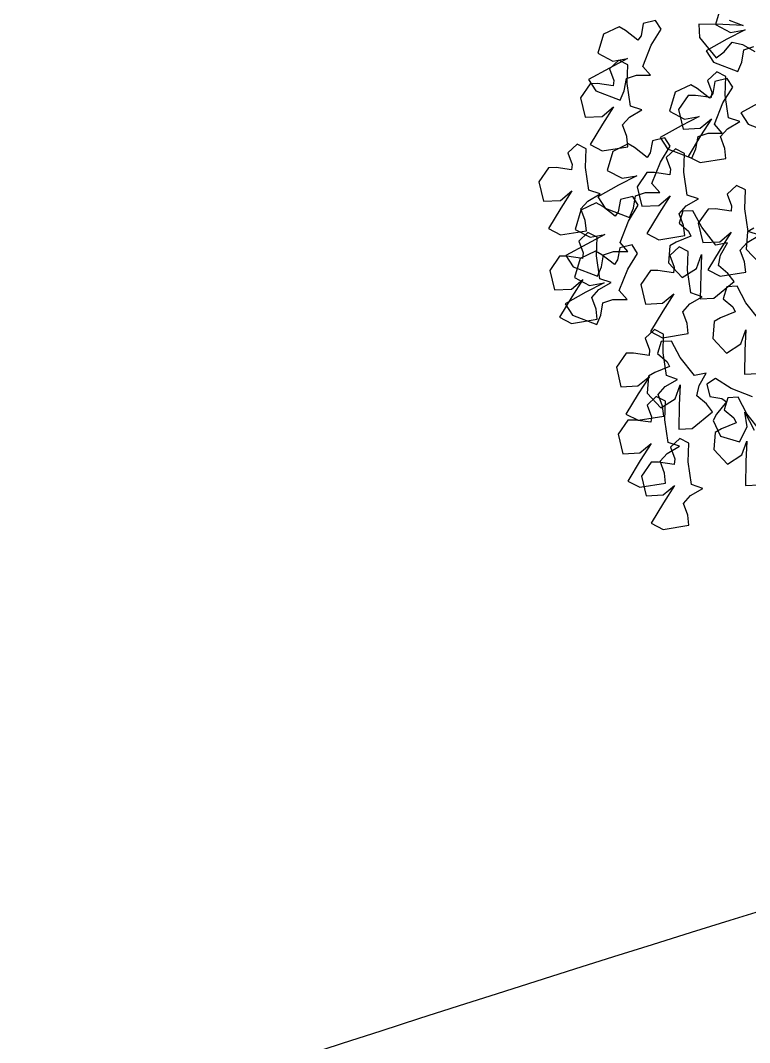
# Model space of a CAD drawing. Header units: millimetres. Extents: x 441156 to 441876, y 4514765 to 4515211.
# Drawn here: x 441437.473 to 441440.216, y 4514832.866 to 4514836.707 of the extents above; entities that cross this region are included whole.
import ezdxf

# ---------------------------------------------------------------- set-up
doc = ezdxf.new("R2010")
doc.units = ezdxf.units.MM
doc.layers.add('01_piscinas', color=254, linetype='Continuous')

msp = doc.modelspace()

# ---------------------------------------------------------------- linework, layer by layer
at = {"layer": '01_piscinas'}
for p, q in [((441440.10865426, 4514836.76305686, 0.00000053), (441440.08697664, 4514836.69099932, 0.00000053)), ((441439.72464404, 4514836.68290432, 0.00000053), (441439.66663259, 4514836.65520736, 0.00000053)), ((441439.74888777, 4514836.66924075, 0.00000053), (441439.72464404, 4514836.68290432, 0.00000053)), ((441439.815579, 4514836.69540465, 0.00000053), (441439.80743748, 4514836.64930944, 0.00000053)), ((441439.86184991, 4514836.70620369, 0.00000053), (441439.815579, 4514836.69540465, 0.00000053)), ((441439.84560259, 4514836.61421544, 0.00000053), (441439.88265549, 4514836.67417579, 0.00000053)), ((441439.88265549, 4514836.67417579, 0.00000053), (441439.86184991, 4514836.70620369, 0.00000053)), ((441440.02530577, 4514836.69315222, 0.00000053), (441440.02798788, 4514836.64211224, 0.00000053)), ((441440.11503934, 4514836.69126299, 0.00000053), (441440.02530577, 4514836.69315222, 0.00000053)), ((441440.08697664, 4514836.69099932, 0.00000053), (441440.14388376, 4514836.66176811, 0.00000053)), ((441440.19195006, 4514836.68780865, 0.00000053), (441440.11503934, 4514836.69126299, 0.00000053)), ((441440.19887016, 4514836.67123626, 0.00000053), (441440.13053635, 4514836.63577245, 0.00000053)), ((441440.13959637, 4514836.70710219, 0.00000053), (441440.19195006, 4514836.68780865, 0.00000053)), ((441440.14388376, 4514836.66176811, 0.00000053), (441440.19887016, 4514836.67123626, 0.00000053)), ((441439.66663259, 4514836.65520736, 0.00000053), (441439.64495497, 4514836.58314982, 0.00000053)), ((441439.79550825, 4514836.63244485, 0.00000053), (441439.74888777, 4514836.66924075, 0.00000053)), ((441439.80743748, 4514836.64930944, 0.00000053), (441439.79550825, 4514836.63244485, 0.00000053)), ((441440.02798788, 4514836.64211224, 0.00000053), (441440.08964204, 4514836.56595396, 0.00000053)), ((441440.13053635, 4514836.63577245, 0.00000053), (441440.05188019, 4514836.59254178, 0.00000053)), ((441439.8137556, 4514836.53415554, 0.00000053), (441439.84560259, 4514836.61421544, 0.00000053)), ((441440.12027155, 4514836.58902582, 0.00000053), (441440.15036991, 4514836.62487468, 0.00000053)), ((441440.15036991, 4514836.62487468, 0.00000053), (441440.18909084, 4514836.61675901, 0.00000053)), ((441440.18618616, 4514836.54984856, 0.00000053), (441440.19432767, 4514836.59594377, 0.00000053)), ((441440.18909084, 4514836.61675901, 0.00000053), (441440.23537205, 4514836.59023281, 0.00000053)), ((441440.19432767, 4514836.59594377, 0.00000053), (441440.23191882, 4514836.60827586, 0.00000053)), ((441439.64495497, 4514836.58314982, 0.00000053), (441439.70186209, 4514836.55391861, 0.00000053)), ((441439.75684848, 4514836.56338676, 0.00000053), (441439.68851467, 4514836.52792295, 0.00000053)), ((441439.72342366, 4514836.55769711, 0.00000053), (441439.68875139, 4514836.52520941, 0.00000053)), ((441439.70186209, 4514836.55391861, 0.00000053), (441439.75684848, 4514836.56338676, 0.00000053)), ((441439.75745577, 4514836.54036293, 0.00000053), (441439.72342366, 4514836.55769711, 0.00000053)), ((441440.05188019, 4514836.59254178, 0.00000053), (441440.07972295, 4514836.54968092, 0.00000053)), ((441440.08964204, 4514836.56595396, 0.00000053), (441440.12027155, 4514836.58902582, 0.00000053)), ((441439.68851467, 4514836.52792295, 0.00000053), (441439.60985851, 4514836.48469228, 0.00000053)), ((441439.68875139, 4514836.52520941, 0.00000053), (441439.70474824, 4514836.48121904, 0.00000053)), ((441439.7553472, 4514836.46990929, 0.00000053), (441439.75745577, 4514836.54036293, 0.00000053)), ((441439.84324095, 4514836.5005946, 0.00000053), (441439.8137556, 4514836.53415554, 0.00000053)), ((441440.07972295, 4514836.54968092, 0.00000053), (441440.17119615, 4514836.51455299, 0.00000053)), ((441440.17119615, 4514836.51455299, 0.00000053), (441440.18618616, 4514836.54984856, 0.00000053)), ((441439.60985851, 4514836.48469228, 0.00000053), (441439.63770127, 4514836.44183142, 0.00000053)), ((441439.70474824, 4514836.48121904, 0.00000053), (441439.70284952, 4514836.46064925, 0.00000053)), ((441439.74416448, 4514836.44199906, 0.00000053), (441439.75230599, 4514836.48809427, 0.00000053)), ((441439.75230599, 4514836.48809427, 0.00000053), (441439.78989714, 4514836.50042635, 0.00000053)), ((441439.78989714, 4514836.50042635, 0.00000053), (441439.84324095, 4514836.5005946, 0.00000053)), ((441440.09205853, 4514836.51368919, 0.00000053), (441440.05738626, 4514836.4812015, 0.00000053)), ((441440.05738626, 4514836.4812015, 0.00000053), (441440.0733831, 4514836.43721112, 0.00000053)), ((441440.08531661, 4514836.47763678, 0.00000053), (441440.07717509, 4514836.43154158, 0.00000053)), ((441440.13158752, 4514836.48843582, 0.00000053), (441440.08531661, 4514836.47763678, 0.00000053)), ((441440.12609063, 4514836.49635501, 0.00000053), (441440.09205853, 4514836.51368919, 0.00000053)), ((441440.12398206, 4514836.42590138, 0.00000053), (441440.12609063, 4514836.49635501, 0.00000053)), ((441440.1523931, 4514836.45640793, 0.00000053), (441440.13158752, 4514836.48843582, 0.00000053)), ((441439.61624958, 4514836.46891633, 0.00000053), (441439.57985866, 4514836.41592433, 0.00000053)), ((441439.64407705, 4514836.4692052, 0.00000053), (441439.61624958, 4514836.46891633, 0.00000053)), ((441439.63770127, 4514836.44183142, 0.00000053), (441439.72917448, 4514836.40670349, 0.00000053)), ((441439.70284952, 4514836.46064925, 0.00000053), (441439.64407705, 4514836.4692052, 0.00000053)), ((441439.72917448, 4514836.40670349, 0.00000053), (441439.74416448, 4514836.44199906, 0.00000053)), ((441439.76779684, 4514836.3846519, 0.00000053), (441439.7553472, 4514836.46990929, 0.00000053)), ((441439.99438165, 4514836.46513645, 0.00000053), (441439.9363702, 4514836.4374395, 0.00000053)), ((441440.01862539, 4514836.45147288, 0.00000053), (441439.99438165, 4514836.46513645, 0.00000053)), ((441440.06524586, 4514836.41467698, 0.00000053), (441440.01862539, 4514836.45147288, 0.00000053)), ((441440.11534021, 4514836.39644757, 0.00000053), (441440.1523931, 4514836.45640793, 0.00000053)), ((441439.57985866, 4514836.41592433, 0.00000053), (441439.59711406, 4514836.34268187, 0.00000053)), ((441439.9363702, 4514836.4374395, 0.00000053), (441439.91469258, 4514836.36538196, 0.00000053)), ((441439.98488444, 4514836.42490842, 0.00000053), (441439.94849353, 4514836.37191642, 0.00000053)), ((441440.01271191, 4514836.42519728, 0.00000053), (441439.98488444, 4514836.42490842, 0.00000053)), ((441440.07148438, 4514836.41664134, 0.00000053), (441440.01271191, 4514836.42519728, 0.00000053)), ((441440.07717509, 4514836.43154158, 0.00000053), (441440.06524586, 4514836.41467698, 0.00000053)), ((441440.0733831, 4514836.43721112, 0.00000053), (441440.07148438, 4514836.41664134, 0.00000053)), ((441440.1364317, 4514836.34064398, 0.00000053), (441440.12398206, 4514836.42590138, 0.00000053)), ((441440.26096362, 4514836.4024059, 0.00000053), (441440.18230746, 4514836.35917522, 0.00000053)), ((441439.66101269, 4514836.34582045, 0.00000053), (441439.70389822, 4514836.38151331, 0.00000053)), ((441439.70389822, 4514836.38151331, 0.00000053), (441439.66245131, 4514836.31663384, 0.00000053)), ((441439.7639994, 4514836.34351233, 0.00000053), (441439.81011237, 4514836.37032994, 0.00000053)), ((441439.81011237, 4514836.37032994, 0.00000053), (441439.76779684, 4514836.3846519, 0.00000053)), ((441439.91469258, 4514836.36538196, 0.00000053), (441439.9715997, 4514836.33615074, 0.00000053)), ((441439.94849353, 4514836.37191642, 0.00000053), (441439.96574893, 4514836.29867395, 0.00000053)), ((441440.08349321, 4514836.31638768, 0.00000053), (441440.11534021, 4514836.39644757, 0.00000053)), ((441439.59711406, 4514836.34268187, 0.00000053), (441439.66101269, 4514836.34582045, 0.00000053)), ((441439.73761056, 4514836.31403685, 0.00000053), (441439.7639994, 4514836.34351233, 0.00000053)), ((441440.02658609, 4514836.34561889, 0.00000053), (441439.95825228, 4514836.31015508, 0.00000053)), ((441439.9715997, 4514836.33615074, 0.00000053), (441440.02658609, 4514836.34561889, 0.00000053)), ((441440.02964755, 4514836.30181254, 0.00000053), (441440.07253308, 4514836.33750539, 0.00000053)), ((441440.07253308, 4514836.33750539, 0.00000053), (441440.03108618, 4514836.27262593, 0.00000053)), ((441440.13263427, 4514836.29950441, 0.00000053), (441440.17874723, 4514836.32632202, 0.00000053)), ((441440.17874723, 4514836.32632202, 0.00000053), (441440.1364317, 4514836.34064398, 0.00000053)), ((441440.18230746, 4514836.35917522, 0.00000053), (441440.21015022, 4514836.31631437, 0.00000053)), ((441439.66245131, 4514836.31663384, 0.00000053), (441439.61594842, 4514836.2398669, 0.00000053)), ((441439.7536074, 4514836.27004648, 0.00000053), (441439.73761056, 4514836.31403685, 0.00000053)), ((441439.95825228, 4514836.31015508, 0.00000053), (441439.87959612, 4514836.26692441, 0.00000053)), ((441439.96574893, 4514836.29867395, 0.00000053), (441440.02964755, 4514836.30181254, 0.00000053)), ((441440.11297856, 4514836.28282673, 0.00000053), (441440.08349321, 4514836.31638768, 0.00000053)), ((441440.10624542, 4514836.27002894, 0.00000053), (441440.13263427, 4514836.29950441, 0.00000053)), ((441440.21015022, 4514836.31631437, 0.00000053), (441440.30162343, 4514836.28118644, 0.00000053)), ((441439.75827347, 4514836.23198461, 0.00000053), (441439.7536074, 4514836.27004648, 0.00000053)), ((441439.85020715, 4514836.2548435, 0.00000053), (441439.84206564, 4514836.20874829, 0.00000053)), ((441439.89647807, 4514836.26564254, 0.00000053), (441439.85020715, 4514836.2548435, 0.00000053)), ((441439.87959612, 4514836.26692441, 0.00000053), (441439.90743888, 4514836.22406355, 0.00000053)), ((441439.91728365, 4514836.23361464, 0.00000053), (441439.89647807, 4514836.26564254, 0.00000053)), ((441440.03108618, 4514836.27262593, 0.00000053), (441439.98458328, 4514836.19585899, 0.00000053)), ((441440.01390209, 4514836.22423119, 0.00000053), (441440.02204361, 4514836.2703264, 0.00000053)), ((441440.02204361, 4514836.2703264, 0.00000053), (441440.05963475, 4514836.28265849, 0.00000053)), ((441440.05963475, 4514836.28265849, 0.00000053), (441440.11297856, 4514836.28282673, 0.00000053)), ((441440.12224227, 4514836.22603856, 0.00000053), (441440.10624542, 4514836.27002894, 0.00000053)), ((441439.56713514, 4514836.24200924, 0.00000053), (441439.53246287, 4514836.20952155, 0.00000053)), ((441439.53246287, 4514836.20952155, 0.00000053), (441439.54845971, 4514836.16553117, 0.00000053)), ((441439.60116724, 4514836.22467506, 0.00000053), (441439.56713514, 4514836.24200924, 0.00000053)), ((441439.59905867, 4514836.15422143, 0.00000053), (441439.60116724, 4514836.22467506, 0.00000053)), ((441439.61594842, 4514836.2398669, 0.00000053), (441439.66149138, 4514836.21666969, 0.00000053)), ((441439.66149138, 4514836.21666969, 0.00000053), (441439.75827347, 4514836.23198461, 0.00000053)), ((441439.70126074, 4514836.21464622, 0.00000053), (441439.67958312, 4514836.14258867, 0.00000053)), ((441439.7592722, 4514836.24234317, 0.00000053), (441439.70126074, 4514836.21464622, 0.00000053)), ((441439.78351593, 4514836.2286796, 0.00000053), (441439.7592722, 4514836.24234317, 0.00000053)), ((441439.83013641, 4514836.1918837, 0.00000053), (441439.78351593, 4514836.2286796, 0.00000053)), ((441439.84206564, 4514836.20874829, 0.00000053), (441439.83013641, 4514836.1918837, 0.00000053)), ((441439.88023075, 4514836.1736543, 0.00000053), (441439.91728365, 4514836.23361464, 0.00000053)), ((441439.93691131, 4514836.22368165, 0.00000053), (441439.90223904, 4514836.19119395, 0.00000053)), ((441439.90743888, 4514836.22406355, 0.00000053), (441439.99891209, 4514836.18893562, 0.00000053)), ((441439.97094341, 4514836.20634747, 0.00000053), (441439.93691131, 4514836.22368165, 0.00000053)), ((441439.99891209, 4514836.18893562, 0.00000053), (441440.01390209, 4514836.22423119, 0.00000053)), ((441440.12690833, 4514836.1879767, 0.00000053), (441440.12224227, 4514836.22603856, 0.00000053)), ((441439.84838376, 4514836.0935944, 0.00000053), (441439.88023075, 4514836.1736543, 0.00000053)), ((441439.90223904, 4514836.19119395, 0.00000053), (441439.91823588, 4514836.14720357, 0.00000053)), ((441439.96883484, 4514836.13589383, 0.00000053), (441439.97094341, 4514836.20634747, 0.00000053)), ((441439.98458328, 4514836.19585899, 0.00000053), (441440.03012624, 4514836.17266178, 0.00000053)), ((441440.03012624, 4514836.17266178, 0.00000053), (441440.12690833, 4514836.1879767, 0.00000053)), ((441439.45996105, 4514836.15322847, 0.00000053), (441439.42357013, 4514836.10023647, 0.00000053)), ((441439.48778852, 4514836.15351733, 0.00000053), (441439.45996105, 4514836.15322847, 0.00000053)), ((441439.54656099, 4514836.14496139, 0.00000053), (441439.48778852, 4514836.15351733, 0.00000053)), ((441439.54845971, 4514836.16553117, 0.00000053), (441439.54656099, 4514836.14496139, 0.00000053)), ((441439.61150831, 4514836.06896403, 0.00000053), (441439.59905867, 4514836.15422143, 0.00000053)), ((441439.67958312, 4514836.14258867, 0.00000053), (441439.73649025, 4514836.11335746, 0.00000053)), ((441439.82973722, 4514836.13490087, 0.00000053), (441439.79334631, 4514836.08190888, 0.00000053)), ((441439.8575647, 4514836.13518974, 0.00000053), (441439.82973722, 4514836.13490087, 0.00000053)), ((441439.91633716, 4514836.12663379, 0.00000053), (441439.8575647, 4514836.13518974, 0.00000053)), ((441439.91823588, 4514836.14720357, 0.00000053), (441439.91633716, 4514836.12663379, 0.00000053)), ((441439.98128448, 4514836.05063643, 0.00000053), (441439.96883484, 4514836.13589383, 0.00000053)), ((441439.42357013, 4514836.10023647, 0.00000053), (441439.44082554, 4514836.026994, 0.00000053)), ((441439.79147664, 4514836.12282561, 0.00000053), (441439.72314283, 4514836.0873618, 0.00000053)), ((441439.73649025, 4514836.11335746, 0.00000053), (441439.79147664, 4514836.12282561, 0.00000053)), ((441439.87786911, 4514836.06003345, 0.00000053), (441439.84838376, 4514836.0935944, 0.00000053)), ((441439.50472416, 4514836.03013259, 0.00000053), (441439.54760969, 4514836.06582544, 0.00000053)), ((441439.54760969, 4514836.06582544, 0.00000053), (441439.50616278, 4514836.00094598, 0.00000053)), ((441439.65382384, 4514836.05464207, 0.00000053), (441439.61150831, 4514836.06896403, 0.00000053)), ((441439.72314283, 4514836.0873618, 0.00000053), (441439.64448667, 4514836.04413113, 0.00000053)), ((441439.78693415, 4514836.04753312, 0.00000053), (441439.8245253, 4514836.05986521, 0.00000053)), ((441439.79334631, 4514836.08190888, 0.00000053), (441439.81060171, 4514836.00866641, 0.00000053)), ((441439.8245253, 4514836.05986521, 0.00000053), (441439.87786911, 4514836.06003345, 0.00000053)), ((441440.16654792, 4514836.08679392, 0.00000053), (441440.13187564, 4514836.05430622, 0.00000053)), ((441440.20058002, 4514836.06945974, 0.00000053), (441440.16654792, 4514836.08679392, 0.00000053)), ((441440.19847145, 4514835.99900611, 0.00000053), (441440.20058002, 4514836.06945974, 0.00000053)), ((441439.44082554, 4514836.026994, 0.00000053), (441439.50472416, 4514836.03013259, 0.00000053)), ((441439.63930172, 4514836.02121902, 0.00000053), (441439.58129027, 4514835.99352207, 0.00000053)), ((441439.58132203, 4514835.99834899, 0.00000053), (441439.60771088, 4514836.02782447, 0.00000053)), ((441439.60771088, 4514836.02782447, 0.00000053), (441439.65382384, 4514836.05464207, 0.00000053)), ((441439.66354545, 4514836.00755545, 0.00000053), (441439.63930172, 4514836.02121902, 0.00000053)), ((441439.64448667, 4514836.04413113, 0.00000053), (441439.67232943, 4514836.00127027, 0.00000053)), ((441439.73023667, 4514836.03371935, 0.00000053), (441439.72209516, 4514835.98762415, 0.00000053)), ((441439.77650759, 4514836.04451839, 0.00000053), (441439.73023667, 4514836.03371935, 0.00000053)), ((441439.79731317, 4514836.01249049, 0.00000053), (441439.77650759, 4514836.04451839, 0.00000053)), ((441439.77879264, 4514836.00143791, 0.00000053), (441439.78693415, 4514836.04753312, 0.00000053)), ((441439.87450033, 4514836.01180499, 0.00000053), (441439.91738586, 4514836.04749785, 0.00000053)), ((441439.91738586, 4514836.04749785, 0.00000053), (441439.87593896, 4514835.98261838, 0.00000053)), ((441439.97748705, 4514836.00949687, 0.00000053), (441440.02360002, 4514836.03631447, 0.00000053)), ((441440.02360002, 4514836.03631447, 0.00000053), (441439.98128448, 4514836.05063643, 0.00000053)), ((441440.13187564, 4514836.05430622, 0.00000053), (441440.14787249, 4514836.01031585, 0.00000053)), ((441439.50616278, 4514836.00094598, 0.00000053), (441439.45965989, 4514835.92417904, 0.00000053)), ((441439.58129027, 4514835.99352207, 0.00000053), (441439.55961265, 4514835.92146453, 0.00000053)), ((441439.59731888, 4514835.95435861, 0.00000053), (441439.58132203, 4514835.99834899, 0.00000053)), ((441439.71016593, 4514835.97075955, 0.00000053), (441439.66354545, 4514836.00755545, 0.00000053)), ((441439.67232943, 4514836.00127027, 0.00000053), (441439.76380264, 4514835.96614234, 0.00000053)), ((441439.72209516, 4514835.98762415, 0.00000053), (441439.71016593, 4514835.97075955, 0.00000053)), ((441439.76026027, 4514835.95253015, 0.00000053), (441439.79731317, 4514836.01249049, 0.00000053)), ((441439.76380264, 4514835.96614234, 0.00000053), (441439.77879264, 4514836.00143791, 0.00000053)), ((441439.81060171, 4514836.00866641, 0.00000053), (441439.87450033, 4514836.01180499, 0.00000053)), ((441439.87593896, 4514835.98261838, 0.00000053), (441439.82943606, 4514835.90585144, 0.00000053)), ((441439.96427335, 4514835.98971789, 0.00000053), (441439.95049013, 4514835.94424658, 0.00000053)), ((441439.9510982, 4514835.98002139, 0.00000053), (441439.97748705, 4514836.00949687, 0.00000053)), ((441439.96709505, 4514835.93603102, 0.00000053), (441439.9510982, 4514835.98002139, 0.00000053)), ((441440.00241311, 4514835.9917221, 0.00000053), (441439.96427335, 4514835.98971789, 0.00000053)), ((441440.03581385, 4514835.92965318, 0.00000053), (441440.00241311, 4514835.9917221, 0.00000053)), ((441440.05937383, 4514835.99801315, 0.00000053), (441440.02298291, 4514835.94502115, 0.00000053)), ((441440.0872013, 4514835.99830201, 0.00000053), (441440.05937383, 4514835.99801315, 0.00000053)), ((441440.14597377, 4514835.98974607, 0.00000053), (441440.0872013, 4514835.99830201, 0.00000053)), ((441440.14787249, 4514836.01031585, 0.00000053), (441440.14597377, 4514835.98974607, 0.00000053)), ((441440.21092109, 4514835.91374871, 0.00000053), (441440.19847145, 4514835.99900611, 0.00000053)), ((441439.60198494, 4514835.91629675, 0.00000053), (441439.59731888, 4514835.95435861, 0.00000053)), ((441439.72841328, 4514835.87247025, 0.00000053), (441439.76026027, 4514835.95253015, 0.00000053)), ((441439.95049013, 4514835.94424658, 0.00000053), (441439.98633899, 4514835.91414822, 0.00000053)), ((441440.02298291, 4514835.94502115, 0.00000053), (441440.04023831, 4514835.87177868, 0.00000053)), ((441439.45965989, 4514835.92417904, 0.00000053), (441439.50520285, 4514835.90098183, 0.00000053)), ((441439.50520285, 4514835.90098183, 0.00000053), (441439.60198494, 4514835.91629675, 0.00000053)), ((441439.55961265, 4514835.92146453, 0.00000053), (441439.61651977, 4514835.89223331, 0.00000053)), ((441439.60803406, 4514835.9092704, 0.00000053), (441439.57336179, 4514835.87678271, 0.00000053)), ((441439.67150616, 4514835.90170147, 0.00000053), (441439.60317235, 4514835.86623765, 0.00000053)), ((441439.64206616, 4514835.89193622, 0.00000053), (441439.60803406, 4514835.9092704, 0.00000053)), ((441439.61651977, 4514835.89223331, 0.00000053), (441439.67150616, 4514835.90170147, 0.00000053)), ((441439.82943606, 4514835.90585144, 0.00000053), (441439.87497902, 4514835.88265423, 0.00000053)), ((441439.97176111, 4514835.89796915, 0.00000053), (441439.96709505, 4514835.93603102, 0.00000053)), ((441439.98633899, 4514835.91414822, 0.00000053), (441439.99497955, 4514835.89538491, 0.00000053)), ((441440.08922426, 4514835.86204293, 0.00000053), (441440.03581385, 4514835.92965318, 0.00000053)), ((441440.10413694, 4514835.87491727, 0.00000053), (441440.14702247, 4514835.91061012, 0.00000053)), ((441440.14702247, 4514835.91061012, 0.00000053), (441440.10557556, 4514835.84573065, 0.00000053)), ((441440.20799277, 4514835.91163916, 0.00000053), (441440.20297331, 4514835.84755129, 0.00000053)), ((441440.23194764, 4514835.92580307, 0.00000053), (441440.20799277, 4514835.91163916, 0.00000053)), ((441440.25323662, 4514835.89942675, 0.00000053), (441440.21092109, 4514835.91374871, 0.00000053)), ((441439.60317235, 4514835.86623765, 0.00000053), (441439.52451619, 4514835.82300698, 0.00000053)), ((441439.57336179, 4514835.87678271, 0.00000053), (441439.58935863, 4514835.83279233, 0.00000053)), ((441439.63995759, 4514835.82148259, 0.00000053), (441439.64206616, 4514835.89193622, 0.00000053)), ((441439.77356721, 4514835.86336352, 0.00000053), (441439.7272963, 4514835.85256449, 0.00000053)), ((441439.75789863, 4514835.8389093, 0.00000053), (441439.72841328, 4514835.87247025, 0.00000053)), ((441439.79437279, 4514835.83133563, 0.00000053), (441439.77356721, 4514835.86336352, 0.00000053)), ((441439.87497902, 4514835.88265423, 0.00000053), (441439.97176111, 4514835.89796915, 0.00000053)), ((441439.93980312, 4514835.87340834, 0.00000053), (441439.91584826, 4514835.85924444, 0.00000053)), ((441439.99497955, 4514835.89538491, 0.00000053), (441439.93980312, 4514835.87340834, 0.00000053)), ((441440.04023831, 4514835.87177868, 0.00000053), (441440.10413694, 4514835.87491727, 0.00000053)), ((441440.13303156, 4514835.87079751, 0.00000053), (441440.08922426, 4514835.86204293, 0.00000053)), ((441440.10650536, 4514835.8245163, 0.00000053), (441440.13303156, 4514835.87079751, 0.00000053)), ((441440.18073481, 4514835.84313367, 0.00000053), (441440.20712366, 4514835.87260914, 0.00000053)), ((441440.20712366, 4514835.87260914, 0.00000053), (441440.25323662, 4514835.89942675, 0.00000053)), ((441439.63636134, 4514835.84006416, 0.00000053), (441439.57834989, 4514835.8123672, 0.00000053)), ((441439.58935863, 4514835.83279233, 0.00000053), (441439.58745991, 4514835.81222255, 0.00000053)), ((441439.66060507, 4514835.82640059, 0.00000053), (441439.63636134, 4514835.84006416, 0.00000053)), ((441439.65882216, 4514835.78031376, 0.00000053), (441439.66696367, 4514835.82640897, 0.00000053)), ((441439.70722555, 4514835.78960469, 0.00000053), (441439.66060507, 4514835.82640059, 0.00000053)), ((441439.66696367, 4514835.82640897, 0.00000053), (441439.70455482, 4514835.83874106, 0.00000053)), ((441439.70455482, 4514835.83874106, 0.00000053), (441439.75789863, 4514835.8389093, 0.00000053)), ((441439.7272963, 4514835.85256449, 0.00000053), (441439.71915478, 4514835.80646928, 0.00000053)), ((441439.7573199, 4514835.77137528, 0.00000053), (441439.79437279, 4514835.83133563, 0.00000053)), ((441439.91584826, 4514835.85924444, 0.00000053), (441439.9108288, 4514835.79515657, 0.00000053)), ((441439.95051761, 4514835.8555467, 0.00000053), (441439.91584534, 4514835.82305901, 0.00000053)), ((441439.98454972, 4514835.83821252, 0.00000053), (441439.95051761, 4514835.8555467, 0.00000053)), ((441439.98244115, 4514835.76775889, 0.00000053), (441439.98454972, 4514835.83821252, 0.00000053)), ((441440.01616219, 4514835.77502183, 0.00000053), (441440.03545572, 4514835.82737552, 0.00000053)), ((441440.03545572, 4514835.82737552, 0.00000053), (441440.03200138, 4514835.7504648, 0.00000053)), ((441440.10557556, 4514835.84573065, 0.00000053), (441440.05907267, 4514835.76896372, 0.00000053)), ((441440.09838969, 4514835.78579537, 0.00000053), (441440.10650536, 4514835.8245163, 0.00000053)), ((441440.19673166, 4514835.79914329, 0.00000053), (441440.18073481, 4514835.84313367, 0.00000053)), ((441440.20297331, 4514835.84755129, 0.00000053), (441440.25453817, 4514835.79274915, 0.00000053)), ((441439.50085997, 4514835.82048963, 0.00000053), (441439.46446906, 4514835.76749763, 0.00000053)), ((441439.52868745, 4514835.82077849, 0.00000053), (441439.50085997, 4514835.82048963, 0.00000053)), ((441439.52451619, 4514835.82300698, 0.00000053), (441439.55235895, 4514835.78014612, 0.00000053)), ((441439.58745991, 4514835.81222255, 0.00000053), (441439.52868745, 4514835.82077849, 0.00000053)), ((441439.57834989, 4514835.8123672, 0.00000053), (441439.55667227, 4514835.74030966, 0.00000053)), ((441439.65240724, 4514835.73622519, 0.00000053), (441439.63995759, 4514835.82148259, 0.00000053)), ((441439.71915478, 4514835.80646928, 0.00000053), (441439.70722555, 4514835.78960469, 0.00000053)), ((441439.9108288, 4514835.79515657, 0.00000053), (441439.96239365, 4514835.74035443, 0.00000053)), ((441439.91584534, 4514835.82305901, 0.00000053), (441439.93184219, 4514835.77906863, 0.00000053)), ((441440.20139772, 4514835.76108143, 0.00000053), (441440.19673166, 4514835.79914329, 0.00000053)), ((441439.46446906, 4514835.76749763, 0.00000053), (441439.48172446, 4514835.69425516, 0.00000053)), ((441439.55235895, 4514835.78014612, 0.00000053), (441439.64383216, 4514835.74501819, 0.00000053)), ((441439.64383216, 4514835.74501819, 0.00000053), (441439.65882216, 4514835.78031376, 0.00000053)), ((441439.7254729, 4514835.69131539, 0.00000053), (441439.7573199, 4514835.77137528, 0.00000053)), ((441439.84334353, 4514835.76676593, 0.00000053), (441439.80695261, 4514835.71377393, 0.00000053)), ((441439.871171, 4514835.76705479, 0.00000053), (441439.84334353, 4514835.76676593, 0.00000053)), ((441439.92994347, 4514835.75849885, 0.00000053), (441439.871171, 4514835.76705479, 0.00000053)), ((441439.93184219, 4514835.77906863, 0.00000053), (441439.92994347, 4514835.75849885, 0.00000053)), ((441439.96239365, 4514835.74035443, 0.00000053), (441440.01616219, 4514835.77502183, 0.00000053)), ((441439.99489079, 4514835.68250149, 0.00000053), (441439.98244115, 4514835.76775889, 0.00000053)), ((441440.03200138, 4514835.7504648, 0.00000053), (441440.03011216, 4514835.66073123, 0.00000053)), ((441440.05907267, 4514835.76896372, 0.00000053), (441440.10461563, 4514835.7457665, 0.00000053)), ((441440.13423855, 4514835.75569701, 0.00000053), (441440.09838969, 4514835.78579537, 0.00000053)), ((441440.10461563, 4514835.7457665, 0.00000053), (441440.20139772, 4514835.76108143, 0.00000053)), ((441440.15731041, 4514835.7250675, 0.00000053), (441440.13423855, 4514835.75569701, 0.00000053)), ((441439.54562308, 4514835.69739375, 0.00000053), (441439.58850861, 4514835.7330866, 0.00000053)), ((441439.58850861, 4514835.7330866, 0.00000053), (441439.54706171, 4514835.66820714, 0.00000053)), ((441439.55667227, 4514835.74030966, 0.00000053), (441439.61357939, 4514835.71107845, 0.00000053)), ((441439.66856578, 4514835.7205466, 0.00000053), (441439.60023197, 4514835.68508279, 0.00000053)), ((441439.61357939, 4514835.71107845, 0.00000053), (441439.66856578, 4514835.7205466, 0.00000053)), ((441439.6486098, 4514835.69508562, 0.00000053), (441439.69472277, 4514835.72190323, 0.00000053)), ((441439.69472277, 4514835.72190323, 0.00000053), (441439.65240724, 4514835.73622519, 0.00000053)), ((441439.80695261, 4514835.71377393, 0.00000053), (441439.82420801, 4514835.64053146, 0.00000053)), ((441440.08115213, 4514835.66341334, 0.00000053), (441440.15731041, 4514835.7250675, 0.00000053)), ((441439.48172446, 4514835.69425516, 0.00000053), (441439.54562308, 4514835.69739375, 0.00000053)), ((441439.60023197, 4514835.68508279, 0.00000053), (441439.52157581, 4514835.64185212, 0.00000053)), ((441439.62222095, 4514835.66561015, 0.00000053), (441439.6486098, 4514835.69508562, 0.00000053)), ((441439.75495825, 4514835.65775444, 0.00000053), (441439.7254729, 4514835.69131539, 0.00000053)), ((441439.88810664, 4514835.64367005, 0.00000053), (441439.93099217, 4514835.6793629, 0.00000053)), ((441439.93099217, 4514835.6793629, 0.00000053), (441439.88954526, 4514835.61448344, 0.00000053)), ((441440.03720632, 4514835.66817953, 0.00000053), (441439.99489079, 4514835.68250149, 0.00000053)), ((441440.13043304, 4514835.7058183, 0.00000053), (441440.11664982, 4514835.660347, 0.00000053)), ((441440.1685728, 4514835.70782252, 0.00000053), (441440.13043304, 4514835.7058183, 0.00000053)), ((441440.20197354, 4514835.64575359, 0.00000053), (441440.1685728, 4514835.70782252, 0.00000053)), ((441439.54706171, 4514835.66820714, 0.00000053), (441439.50055881, 4514835.5914402, 0.00000053)), ((441439.52157581, 4514835.64185212, 0.00000053), (441439.54941857, 4514835.59899126, 0.00000053)), ((441439.6382178, 4514835.62161977, 0.00000053), (441439.62222095, 4514835.66561015, 0.00000053)), ((441439.65588178, 4514835.5991589, 0.00000053), (441439.6640233, 4514835.64525411, 0.00000053)), ((441439.6640233, 4514835.64525411, 0.00000053), (441439.70161444, 4514835.6575862, 0.00000053)), ((441439.70161444, 4514835.6575862, 0.00000053), (441439.75495825, 4514835.65775444, 0.00000053)), ((441439.82420801, 4514835.64053146, 0.00000053), (441439.88810664, 4514835.64367005, 0.00000053)), ((441439.96470451, 4514835.61188645, 0.00000053), (441439.99109336, 4514835.64136192, 0.00000053)), ((441439.99109336, 4514835.64136192, 0.00000053), (441440.03720632, 4514835.66817953, 0.00000053)), ((441440.03011216, 4514835.66073123, 0.00000053), (441440.08115213, 4514835.66341334, 0.00000053)), ((441440.11664982, 4514835.660347, 0.00000053), (441440.15249869, 4514835.63024864, 0.00000053)), ((441440.25538395, 4514835.57814334, 0.00000053), (441440.20197354, 4514835.64575359, 0.00000053)), ((441439.54941857, 4514835.59899126, 0.00000053), (441439.64089178, 4514835.56386333, 0.00000053)), ((441439.64288386, 4514835.58355791, 0.00000053), (441439.6382178, 4514835.62161977, 0.00000053)), ((441439.64089178, 4514835.56386333, 0.00000053), (441439.65588178, 4514835.5991589, 0.00000053)), ((441439.88954526, 4514835.61448344, 0.00000053), (441439.84304237, 4514835.5377165, 0.00000053)), ((441439.98070136, 4514835.56789607, 0.00000053), (441439.96470451, 4514835.61188645, 0.00000053)), ((441440.16113924, 4514835.61148532, 0.00000053), (441440.10596282, 4514835.58950876, 0.00000053)), ((441440.15249869, 4514835.63024864, 0.00000053), (441440.16113924, 4514835.61148532, 0.00000053)), ((441439.50055881, 4514835.5914402, 0.00000053), (441439.54610177, 4514835.56824299, 0.00000053)), ((441439.54610177, 4514835.56824299, 0.00000053), (441439.64288386, 4514835.58355791, 0.00000053)), ((441439.98536742, 4514835.52983421, 0.00000053), (441439.98070136, 4514835.56789607, 0.00000053)), ((441440.08200795, 4514835.57534485, 0.00000053), (441440.07698849, 4514835.51125698, 0.00000053)), ((441440.10596282, 4514835.58950876, 0.00000053), (441440.08200795, 4514835.57534485, 0.00000053)), ((441439.8583035, 4514835.54504734, 0.00000053), (441439.82363122, 4514835.51255964, 0.00000053)), ((441439.84304237, 4514835.5377165, 0.00000053), (441439.88858533, 4514835.51451929, 0.00000053)), ((441439.8923356, 4514835.52771316, 0.00000053), (441439.8583035, 4514835.54504734, 0.00000053)), ((441439.88858533, 4514835.51451929, 0.00000053), (441439.98536742, 4514835.52983421, 0.00000053)), ((441439.89022703, 4514835.45725952, 0.00000053), (441439.8923356, 4514835.52771316, 0.00000053)), ((441440.18232188, 4514835.49112225, 0.00000053), (441440.20161541, 4514835.54347593, 0.00000053)), ((441440.20161541, 4514835.54347593, 0.00000053), (441440.19816107, 4514835.46656522, 0.00000053)), ((441439.82363122, 4514835.51255964, 0.00000053), (441439.83962807, 4514835.46856926, 0.00000053)), ((441439.88353852, 4514835.49989192, 0.00000053), (441439.8697553, 4514835.45442061, 0.00000053)), ((441439.92167828, 4514835.50189613, 0.00000053), (441439.88353852, 4514835.49989192, 0.00000053)), ((441439.95507901, 4514835.43982721, 0.00000053), (441439.92167828, 4514835.50189613, 0.00000053)), ((441440.07698849, 4514835.51125698, 0.00000053), (441440.12855334, 4514835.45645484, 0.00000053)), ((441440.12855334, 4514835.45645484, 0.00000053), (441440.18232188, 4514835.49112225, 0.00000053)), ((441439.75112941, 4514835.45626656, 0.00000053), (441439.71473849, 4514835.40327456, 0.00000053)), ((441439.77895688, 4514835.45655542, 0.00000053), (441439.75112941, 4514835.45626656, 0.00000053)), ((441439.83772935, 4514835.44799948, 0.00000053), (441439.77895688, 4514835.45655542, 0.00000053)), ((441439.83962807, 4514835.46856926, 0.00000053), (441439.83772935, 4514835.44799948, 0.00000053)), ((441439.8697553, 4514835.45442061, 0.00000053), (441439.90560416, 4514835.42432225, 0.00000053)), ((441439.90267667, 4514835.37200212, 0.00000053), (441439.89022703, 4514835.45725952, 0.00000053)), ((441440.19816107, 4514835.46656522, 0.00000053), (441440.19627185, 4514835.37683165, 0.00000053)), ((441439.71473849, 4514835.40327456, 0.00000053), (441439.7319939, 4514835.33003209, 0.00000053)), ((441439.91424472, 4514835.40555894, 0.00000053), (441439.85906829, 4514835.38358237, 0.00000053)), ((441439.90560416, 4514835.42432225, 0.00000053), (441439.91424472, 4514835.40555894, 0.00000053)), ((441440.00848942, 4514835.37221696, 0.00000053), (441439.95507901, 4514835.43982721, 0.00000053)), ((441439.79589252, 4514835.33317068, 0.00000053), (441439.83877805, 4514835.36886354, 0.00000053)), ((441439.83877805, 4514835.36886354, 0.00000053), (441439.79733114, 4514835.30398407, 0.00000053)), ((441439.83511343, 4514835.36941846, 0.00000053), (441439.83009397, 4514835.30533059, 0.00000053)), ((441439.85906829, 4514835.38358237, 0.00000053), (441439.83511343, 4514835.36941846, 0.00000053)), ((441439.9449922, 4514835.35768016, 0.00000053), (441439.90267667, 4514835.37200212, 0.00000053)), ((441440.05229673, 4514835.38097154, 0.00000053), (441440.00848942, 4514835.37221696, 0.00000053)), ((441440.02577053, 4514835.33469033, 0.00000053), (441440.05229673, 4514835.38097154, 0.00000053)), ((441440.19627185, 4514835.37683165, 0.00000053), (441440.24731182, 4514835.37951376, 0.00000053)), ((441439.7319939, 4514835.33003209, 0.00000053), (441439.79589252, 4514835.33317068, 0.00000053)), ((441439.87249039, 4514835.30138708, 0.00000053), (441439.89887924, 4514835.33086256, 0.00000053)), ((441439.89887924, 4514835.33086256, 0.00000053), (441439.9449922, 4514835.35768016, 0.00000053)), ((441439.93542735, 4514835.28519586, 0.00000053), (441439.95472089, 4514835.33754955, 0.00000053)), ((441439.95472089, 4514835.33754955, 0.00000053), (441439.95126655, 4514835.26063883, 0.00000053)), ((441440.01765486, 4514835.29596939, 0.00000053), (441440.02577053, 4514835.33469033, 0.00000053)), ((441440.08700615, 4514835.3607928, 0.00000053), (441440.05497826, 4514835.33998722, 0.00000053)), ((441440.05497826, 4514835.33998722, 0.00000053), (441440.06577729, 4514835.29371631, 0.00000053)), ((441440.1469665, 4514835.32373991, 0.00000053), (441440.08700615, 4514835.3607928, 0.00000053)), ((441439.79733114, 4514835.30398407, 0.00000053), (441439.75082825, 4514835.22721713, 0.00000053)), ((441439.83009397, 4514835.30533059, 0.00000053), (441439.88165882, 4514835.25052845, 0.00000053)), ((441439.86496809, 4514835.29356297, 0.00000053), (441439.83029582, 4514835.26107527, 0.00000053)), ((441439.89900019, 4514835.27622879, 0.00000053), (441439.86496809, 4514835.29356297, 0.00000053)), ((441439.88848724, 4514835.25739671, 0.00000053), (441439.87249039, 4514835.30138708, 0.00000053)), ((441440.05350372, 4514835.26587103, 0.00000053), (441440.01765486, 4514835.29596939, 0.00000053)), ((441440.06577729, 4514835.29371631, 0.00000053), (441440.1118725, 4514835.28557479, 0.00000053)), ((441440.13444623, 4514835.28834153, 0.00000053), (441440.12066302, 4514835.24287023, 0.00000053)), ((441440.17258599, 4514835.29034574, 0.00000053), (441440.13444623, 4514835.28834153, 0.00000053)), ((441440.22702639, 4514835.29189292, 0.00000053), (441440.1469665, 4514835.32373991, 0.00000053)), ((441440.20598673, 4514835.22827682, 0.00000053), (441440.17258599, 4514835.29034574, 0.00000053)), ((441439.83029582, 4514835.26107527, 0.00000053), (441439.84629266, 4514835.21708489, 0.00000053)), ((441439.88165882, 4514835.25052845, 0.00000053), (441439.93542735, 4514835.28519586, 0.00000053)), ((441439.8931533, 4514835.21933484, 0.00000053), (441439.88848724, 4514835.25739671, 0.00000053)), ((441439.89689162, 4514835.20577515, 0.00000053), (441439.89900019, 4514835.27622879, 0.00000053)), ((441439.95126655, 4514835.26063883, 0.00000053), (441439.94937732, 4514835.17090526, 0.00000053)), ((441440.07657558, 4514835.23524152, 0.00000053), (441440.05350372, 4514835.26587103, 0.00000053)), ((441440.12873709, 4514835.27364556, 0.00000053), (441440.09194119, 4514835.22702509, 0.00000053)), ((441440.1118725, 4514835.28557479, 0.00000053), (441440.12873709, 4514835.27364556, 0.00000053)), ((441439.75082825, 4514835.22721713, 0.00000053), (441439.79637121, 4514835.20401992, 0.00000053)), ((441439.79637121, 4514835.20401992, 0.00000053), (441439.8931533, 4514835.21933484, 0.00000053)), ((441439.84629266, 4514835.21708489, 0.00000053), (441439.84439394, 4514835.19651511, 0.00000053)), ((441440.0004173, 4514835.17358737, 0.00000053), (441440.07657558, 4514835.23524152, 0.00000053)), ((441440.09194119, 4514835.22702509, 0.00000053), (441440.07827762, 4514835.20278136, 0.00000053)), ((441440.12066302, 4514835.24287023, 0.00000053), (441440.15651188, 4514835.21277187, 0.00000053)), ((441440.15651188, 4514835.21277187, 0.00000053), (441440.16515243, 4514835.19400855, 0.00000053)), ((441440.19779518, 4514835.23498579, 0.00000053), (441440.23325899, 4514835.16665199, 0.00000053)), ((441440.20726333, 4514835.1799994, 0.00000053), (441440.19779518, 4514835.23498579, 0.00000053)), ((441440.25939714, 4514835.16066657, 0.00000053), (441440.20598673, 4514835.22827682, 0.00000053)), ((441439.757794, 4514835.20478219, 0.00000053), (441439.72140309, 4514835.15179019, 0.00000053)), ((441439.78562148, 4514835.20507106, 0.00000053), (441439.757794, 4514835.20478219, 0.00000053)), ((441439.84439394, 4514835.19651511, 0.00000053), (441439.78562148, 4514835.20507106, 0.00000053)), ((441439.90934127, 4514835.12051775, 0.00000053), (441439.89689162, 4514835.20577515, 0.00000053)), ((441439.94937732, 4514835.17090526, 0.00000053), (441440.0004173, 4514835.17358737, 0.00000053)), ((441440.07827762, 4514835.20278136, 0.00000053), (441440.10597458, 4514835.1447699, 0.00000053)), ((441440.10997601, 4514835.17203198, 0.00000053), (441440.08602114, 4514835.15786808, 0.00000053)), ((441440.16515243, 4514835.19400855, 0.00000053), (441440.10997601, 4514835.17203198, 0.00000053)), ((441440.17803212, 4514835.12309228, 0.00000053), (441440.20726333, 4514835.1799994, 0.00000053)), ((441439.72140309, 4514835.15179019, 0.00000053), (441439.73865849, 4514835.07854773, 0.00000053)), ((441439.95299908, 4514835.13520806, 0.00000053), (441439.91832681, 4514835.10272037, 0.00000053)), ((441439.98703118, 4514835.11787388, 0.00000053), (441439.95299908, 4514835.13520806, 0.00000053)), ((441440.08602114, 4514835.15786808, 0.00000053), (441440.08100168, 4514835.09378021, 0.00000053)), ((441440.10597458, 4514835.1447699, 0.00000053), (441440.17803212, 4514835.12309228, 0.00000053)), ((441439.80255711, 4514835.08168631, 0.00000053), (441439.84544264, 4514835.11737917, 0.00000053)), ((441439.84544264, 4514835.11737917, 0.00000053), (441439.80399574, 4514835.0524997, 0.00000053)), ((441439.90554383, 4514835.07937819, 0.00000053), (441439.9516568, 4514835.10619579, 0.00000053)), ((441439.9516568, 4514835.10619579, 0.00000053), (441439.90934127, 4514835.12051775, 0.00000053)), ((441439.91832681, 4514835.10272037, 0.00000053), (441439.93432365, 4514835.05872999, 0.00000053)), ((441439.98492261, 4514835.04742025, 0.00000053), (441439.98703118, 4514835.11787388, 0.00000053)), ((441440.18633507, 4514835.07364548, 0.00000053), (441440.2056286, 4514835.12599916, 0.00000053)), ((441440.2056286, 4514835.12599916, 0.00000053), (441440.20217426, 4514835.04908844, 0.00000053)), ((441439.73865849, 4514835.07854773, 0.00000053), (441439.80255711, 4514835.08168631, 0.00000053)), ((441439.87915498, 4514835.04990271, 0.00000053), (441439.90554383, 4514835.07937819, 0.00000053)), ((441439.93432365, 4514835.05872999, 0.00000053), (441439.93242493, 4514835.03816021, 0.00000053)), ((441440.08100168, 4514835.09378021, 0.00000053), (441440.13256653, 4514835.03897807, 0.00000053)), ((441440.13256653, 4514835.03897807, 0.00000053), (441440.18633507, 4514835.07364548, 0.00000053)), ((441439.80399574, 4514835.0524997, 0.00000053), (441439.75749284, 4514834.97573276, 0.00000053)), ((441439.84582499, 4514835.04642729, 0.00000053), (441439.80943408, 4514834.99343529, 0.00000053)), ((441439.87365247, 4514835.04671615, 0.00000053), (441439.84582499, 4514835.04642729, 0.00000053)), ((441439.93242493, 4514835.03816021, 0.00000053), (441439.87365247, 4514835.04671615, 0.00000053)), ((441439.89515183, 4514835.00591234, 0.00000053), (441439.87915498, 4514835.04990271, 0.00000053)), ((441439.99737226, 4514834.96216285, 0.00000053), (441439.98492261, 4514835.04742025, 0.00000053)), ((441440.20217426, 4514835.04908844, 0.00000053), (441440.20028504, 4514834.95935488, 0.00000053)), ((441439.80943408, 4514834.99343529, 0.00000053), (441439.82668948, 4514834.92019282, 0.00000053)), ((441439.89981789, 4514834.96785047, 0.00000053), (441439.89515183, 4514835.00591234, 0.00000053)), ((441439.75749284, 4514834.97573276, 0.00000053), (441439.8030358, 4514834.95253555, 0.00000053)), ((441439.8030358, 4514834.95253555, 0.00000053), (441439.89981789, 4514834.96785047, 0.00000053)), ((441439.8905881, 4514834.92333141, 0.00000053), (441439.93347363, 4514834.95902426, 0.00000053)), ((441439.93347363, 4514834.95902426, 0.00000053), (441439.89202673, 4514834.8941448, 0.00000053)), ((441439.99357482, 4514834.92102329, 0.00000053), (441440.03968779, 4514834.94784089, 0.00000053)), ((441440.03968779, 4514834.94784089, 0.00000053), (441439.99737226, 4514834.96216285, 0.00000053)), ((441440.20028504, 4514834.95935488, 0.00000053), (441440.25132501, 4514834.96203698, 0.00000053)), ((441439.82668948, 4514834.92019282, 0.00000053), (441439.8905881, 4514834.92333141, 0.00000053)), ((441439.96718597, 4514834.89154781, 0.00000053), (441439.99357482, 4514834.92102329, 0.00000053)), ((441439.89202673, 4514834.8941448, 0.00000053), (441439.84552383, 4514834.81737786, 0.00000053)), ((441439.98318282, 4514834.84755743, 0.00000053), (441439.96718597, 4514834.89154781, 0.00000053)), ((441439.98784888, 4514834.80949557, 0.00000053), (441439.98318282, 4514834.84755743, 0.00000053)), ((441439.84552383, 4514834.81737786, 0.00000053), (441439.89106679, 4514834.79418065, 0.00000053)), ((441439.89106679, 4514834.79418065, 0.00000053), (441439.98784888, 4514834.80949557, 0.00000053))]:
    msp.add_line(p, q, dxfattribs=at)
at = {"layer": '01_piscinas', "elevation": 0.00000131}
msp.add_lwpolyline([(441430.69518641, 4514829.92970618, -0.0042755154), (441432.48805387, 4514830.64783043, -0.0216875721), (441441.75497962, 4514833.81222074, -0.0036590762), (441445.01167264, 4514834.67928291)], format="xyb", dxfattribs=at)

doc.saveas('drawing.dxf')
